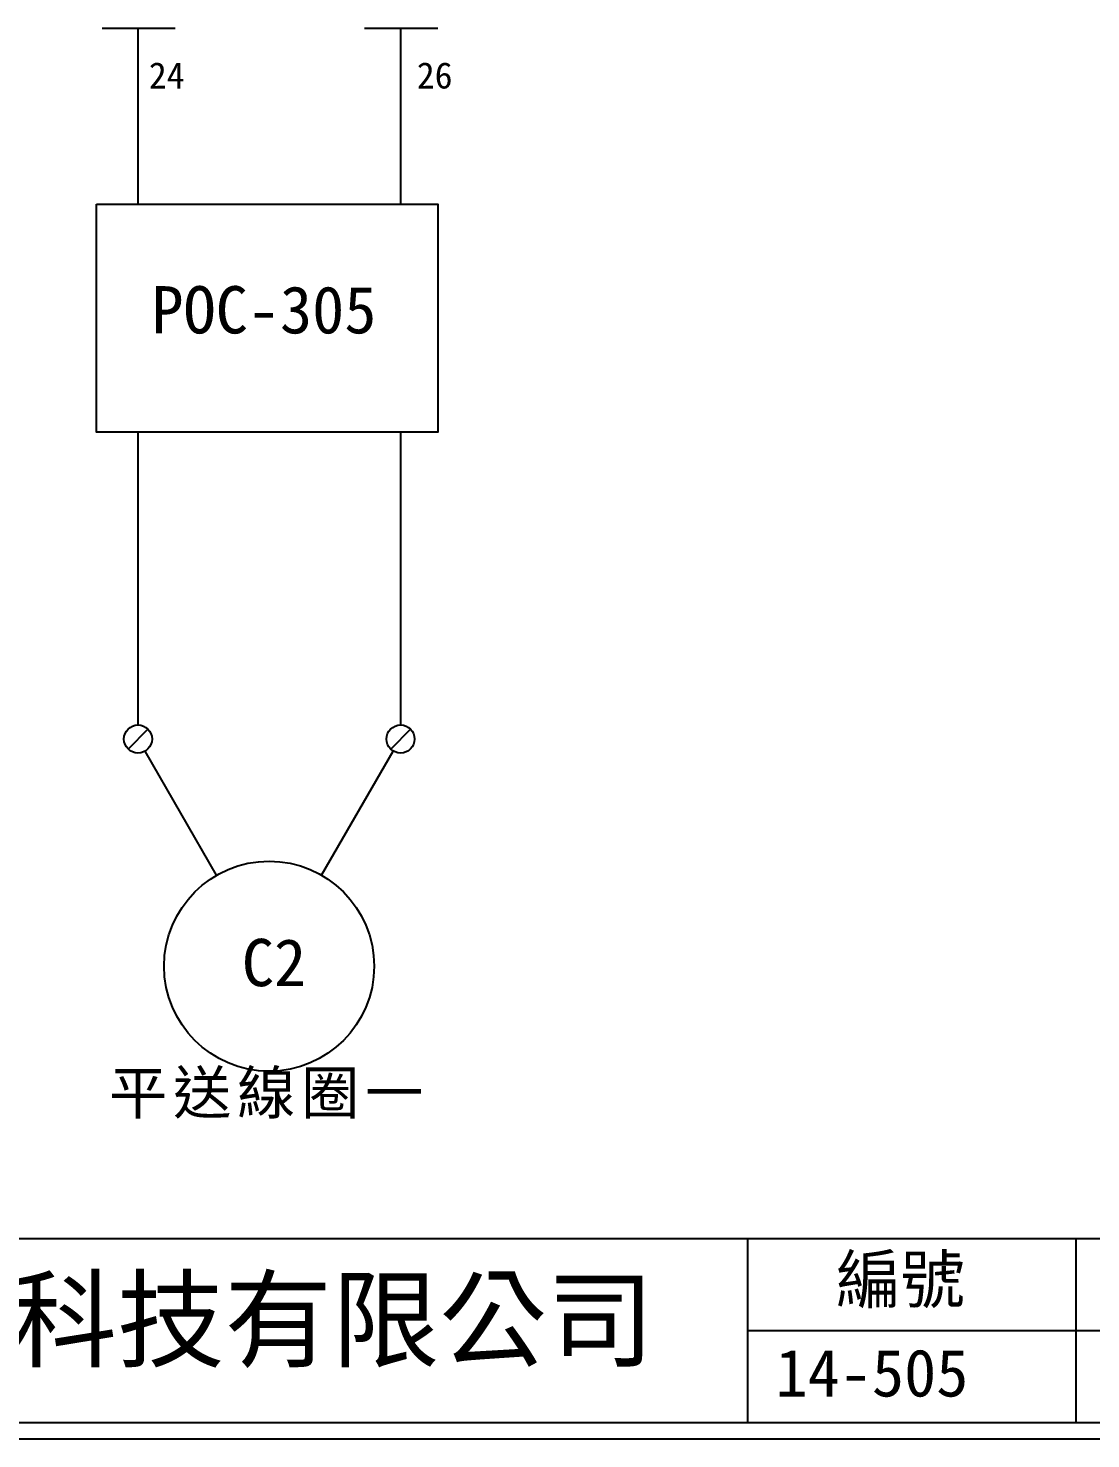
# Model space of a CAD drawing. Extents: x 10 to 297, y 3 to 207.
# Drawn here: x 90.9 to 171.9, y 3 to 110.4 of the extents above; entities that cross this region are included whole.
import ezdxf

# ---------------------------------------------------------------- set-up
doc = ezdxf.new("R2010")
doc.units = 0
doc.layers.get('0').update_dxf_attribs({"linetype": 'CONTINUOUS'})
doc.layers.add('圖框層', color=7, linetype='CONTINUOUS')
doc.layers.add('標尺寸層', color=3, linetype='CONTINUOUS')
doc.styles.add('STSL', font='KAIU.TTF')
doc.styles.add('標楷體', font='KAIU.TTF')

msp = doc.modelspace()

# ---------------------------------------------------------------- linework, layer by layer
for p, q in [((99.29, 110.42), (99.29, 104.56)), ((119.29, 110.42), (119.29, 104.56)), ((99.29, 104.56), (99.29, 97.03)), ((119.29, 104.56), (119.29, 97.03)), ((99.3, 79.65), (99.3, 57.36)), ((119.3, 79.65), (119.3, 57.36)), ((100.06, 57.05), (98.55, 55.53)), ((120.06, 57.05), (118.55, 55.53)), ((105.29, 45.92), (99.84, 55.36)), ((113.29, 45.92), (118.75, 55.37))]:
    msp.add_line(p, q)
for centre, radius in [((99.3, 56.29), 1.07), ((119.3, 56.29), 1.07), ((109.29, 38.99), 8)]:
    msp.add_circle(centre, radius)
at = {"layer": '圖框層', "color": 0}
for p, q in [((11.25, 18.25), (295.75, 18.25)), ((145.75, 4.25), (145.75, 18.25)), ((170.75, 4.25), (170.75, 18.25)), ((145.75, 11.25), (295.75, 11.25)), ((11.25, 4.25), (295.75, 4.25)), ((10, 3), (297, 3))]:
    msp.add_line(p, q, dxfattribs=at)
at = {"layer": '標尺寸層', "color": 7}
for p, q in [((96.56, 110.42), (102.13, 110.42)), ((99.29, 110.42), (99.29, 104.56)), ((116.56, 110.42), (122.13, 110.42))]:
    msp.add_line(p, q, dxfattribs=at)
msp.add_lwpolyline([(96.14, 97.03), (122.14, 97.03), (122.14, 79.65), (96.14, 79.65)], close=True, dxfattribs=at)

# ---------------------------------------------------------------- texts
at = {"color": 0, "insert": (109.29, 30.99), "char_height": 3.25, "width": 24.1454, "attachment_point": 2, "style": '標楷體'}
msp.add_mtext('{\\T1.1;平送線圈一}', dxfattribs=at)
at = {"layer": '圖框層', "color": 0, "style": 'STSL'}
for s, height, p in [('24', 2, (100.13, 105.83)), ('26', 2, (120.54, 105.83)), ('POC-305', 3.6, (100.32, 87.18)), ('C2', 3.6, (107.21, 37.47)), ('編號', 3.6, (152.47, 13.34)), ('泓陞自動化科技有限公司', 6, (48.6, 9.08)), ('14-505', 3.6, (147.86, 6.22))]:
    msp.add_text(s, height=height, dxfattribs=at).set_placement(p)

doc.saveas('drawing.dxf')
